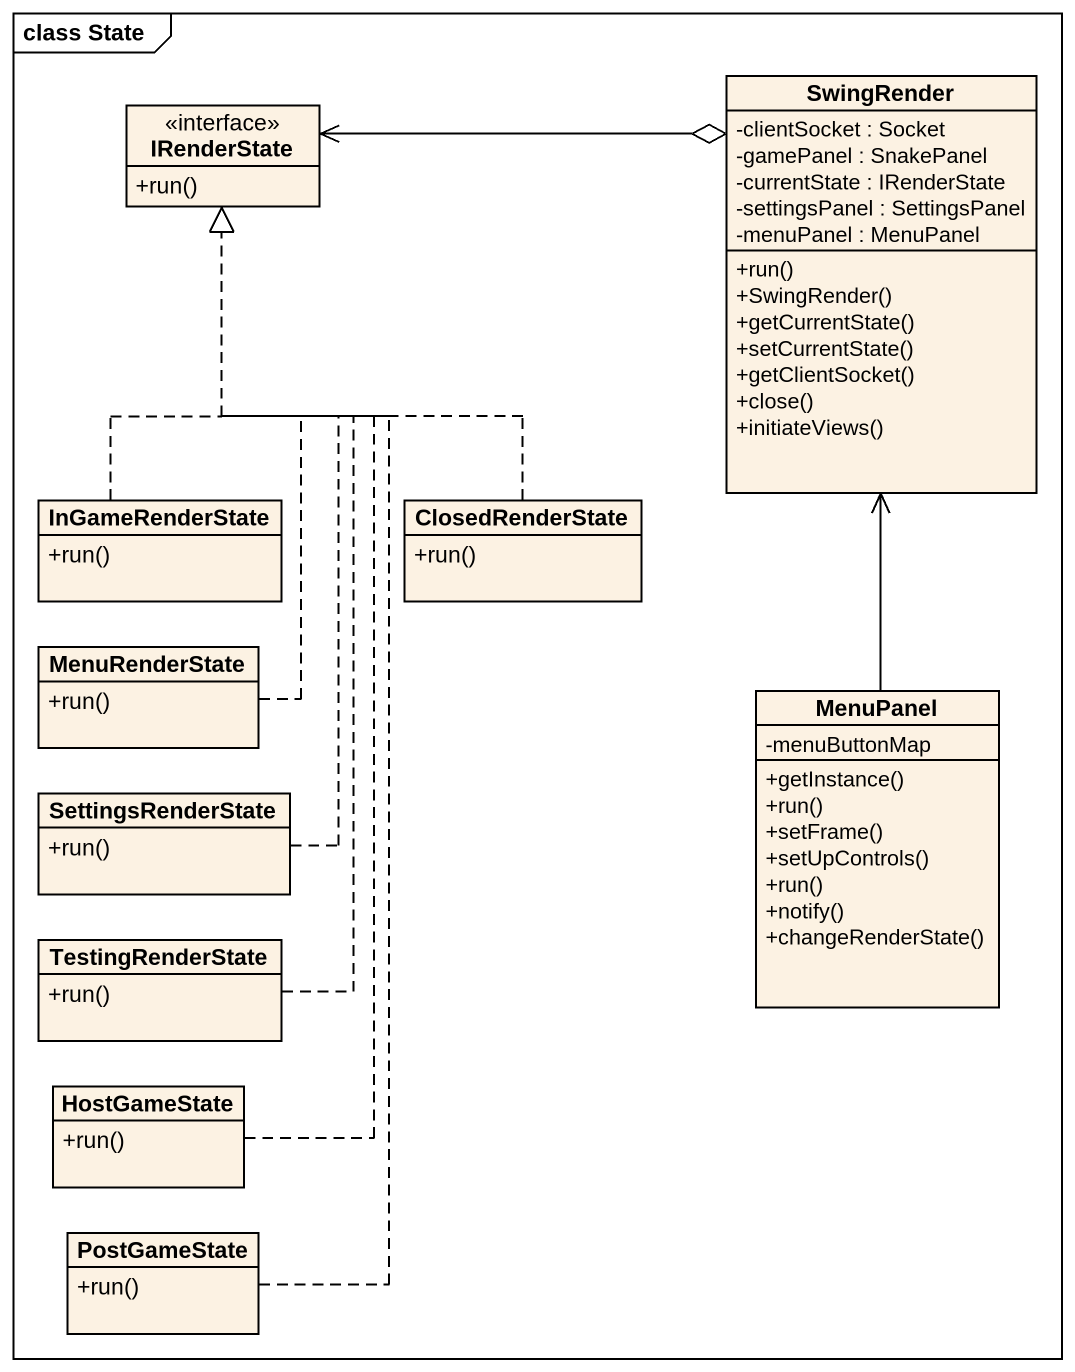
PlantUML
@startuml
mainframe class State
hide circle
hide empty members
skinparam classAttributeIconSize 0
interface IRenderState {
  +run()
}
class SwingRender {
  -clientSocket : Socket
  -gamePanel : SnakePanel
  -currentState : IRenderState
  -settingsPanel : SettingsPanel
  -menuPanel : MenuPanel
  +run()
  +SwingRender()
  +getCurrentState()
  +setCurrentState()
  +getClientSocket()
  +close()
  +initiateViews()
}
class InGameRenderState {
  +run()
}
class ClosedRenderState {
  +run()
}
class MenuRenderState {
  +run()
}
class MenuPanel {
  -menuButtonMap
  +getInstance()
  +run()
  +setFrame()
  +setUpControls()
  +run()
  +notify()
  +changeRenderState()
}
class SettingsRenderState {
  +run()
}
class TestingRenderState {
  +run()
}
class HostGameState {
  +run()
}
class PostGameState {
  +run()
}
SwingRender o-left-> IRenderState
InGameRenderState .up.|> IRenderState
ClosedRenderState .up.|> IRenderState
MenuRenderState .up.|> IRenderState
MenuPanel -up-> SwingRender
SettingsRenderState .up.|> IRenderState
TestingRenderState .up.|> IRenderState
HostGameState .up.|> IRenderState
PostGameState .up.|> IRenderState
@enduml
